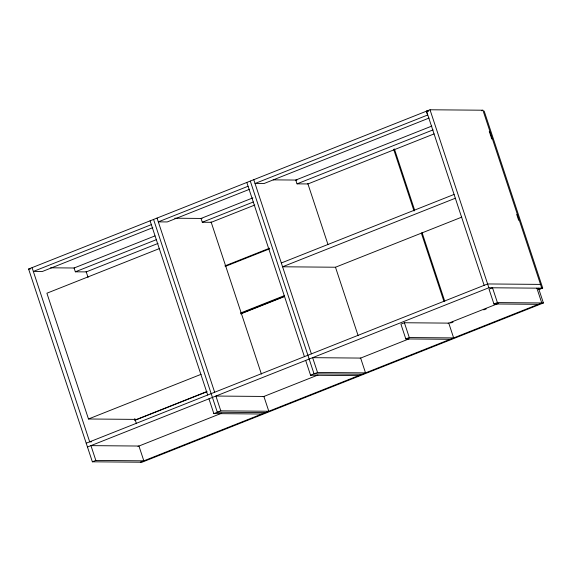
<?xml version="1.0" encoding="UTF-8"?>
<svg xmlns="http://www.w3.org/2000/svg" width="572" height="572" viewBox="0 0 572 572"><rect width="100%" height="100%" fill="white"/><g stroke="black" fill="none" stroke-linecap="round" stroke-linejoin="round"><path stroke-width="0.86" d="M538.509 288.174L543.4 302.974L141.985 462.226L92.357 461.804L28.6 269.026L426.333 111.233L428.113 111.247M484.134 285.328L426.533 111.154L430.015 109.774L482.918 110.217L541.777 288.202L538.466 289.518M151.344 224.632L33.34 271.45L42.257 271.528L152.838 227.656M248.069 186.257L158.308 221.872L167.224 221.943L249.578 189.275M429.043 118.075L263.949 183.569L255.033 183.498L427.591 115.036L426.333 111.233M154.948 235.914L74.081 268.003L75.34 271.807L86.243 271.9L158.036 243.415M431.824 126.069L295.774 180.044L297.032 183.855L307.943 183.941L434.041 133.919M252.917 197.855L201.037 218.44L202.295 222.243L211.211 222.322L254.862 205.005M75.34 271.807L156.206 239.725M297.032 183.855L433.083 129.873M481.524 110.775L482.918 110.217M202.295 222.243L253.353 201.987M159.516 248.534L46.897 293.214L88.488 418.99L136.665 419.398L207.05 391.47M224.86 265.923L269.519 248.205M225.675 266.266L269.498 248.877M281.324 262.977L454.075 194.437M455.333 198.241L282.582 266.781L335.485 267.231L461.726 217.145M240.454 313.063L284.284 295.674M241.262 313.406L284.263 296.346M240.733 313.906L284.563 296.518M88.488 418.99L201.108 374.31M134.599 420.456L206.707 391.849M86.208 443.207L487.616 283.948L540.519 284.398M87.466 447.011L488.874 287.752L541.777 288.202M405.805 338.924L409.287 337.544L453.646 337.916L448.755 323.123L404.397 322.744L400.915 324.124L405.805 338.924L450.164 339.303M92.357 461.804L95.839 460.424L143.837 460.832L138.939 446.038L90.948 445.631L95.839 460.424M208.952 398.813L213.842 413.606L220.806 410.846L268.804 411.254L263.906 396.453L215.916 396.046L220.806 410.846M305.677 360.439L310.567 375.232L317.531 372.472L365.529 372.88L360.639 358.079L312.641 357.672L317.531 372.472M497.404 302.581L492.513 287.787L489.031 289.167L493.922 303.961L497.404 302.581L543.4 302.974M137.945 446.432L221.714 413.198M263.177 396.746L317.918 375.032M360.217 358.251L409.144 338.831M448.126 323.373L498.72 303.296M450.593 323.051L453.081 322.065M483.769 309.895L486.257 308.909M538.574 289.661L542.692 288.023L484.184 111.097M140.355 462.212L541.763 302.96L536.872 288.159M426.533 111.154L428.292 111.168M273.173 179.858L296.982 180.058M174.689 218.218L202.023 218.447M50.601 267.803L74.403 268.003M28.6 269.026L30.366 269.04M541.062 288.009L542.692 288.023M493.922 303.961L538.281 304.34M362.047 374.26L314.049 373.852L250.293 181.074M310.567 375.232L358.565 375.64M265.322 412.634L217.324 412.226L153.568 219.448M213.842 413.606L261.84 414.014M91.448 441.841L89.69 441.827L32.082 267.646M489.267 131.403L491.784 139.017M516.702 214.364L518.661 220.292M430.015 109.774L488.874 287.752M394.394 148.927L414.55 209.881M422.115 232.74L444.787 301.308M393.622 149.235L414.056 211.032M421.335 233.047L444.015 301.616M404.397 322.744L409.287 337.544M307.8 183.519L327.935 244.401M335.485 267.231L358.136 335.714M253.775 179.687L311.382 353.868M246.811 182.454L304.418 356.635M211.075 221.893L261.411 374.095M157.05 218.068L214.657 392.242M150.086 220.828L207.693 395.009M86.107 271.478L88.059 277.399M134.763 418.597L136.436 423.673"/></g></svg>
